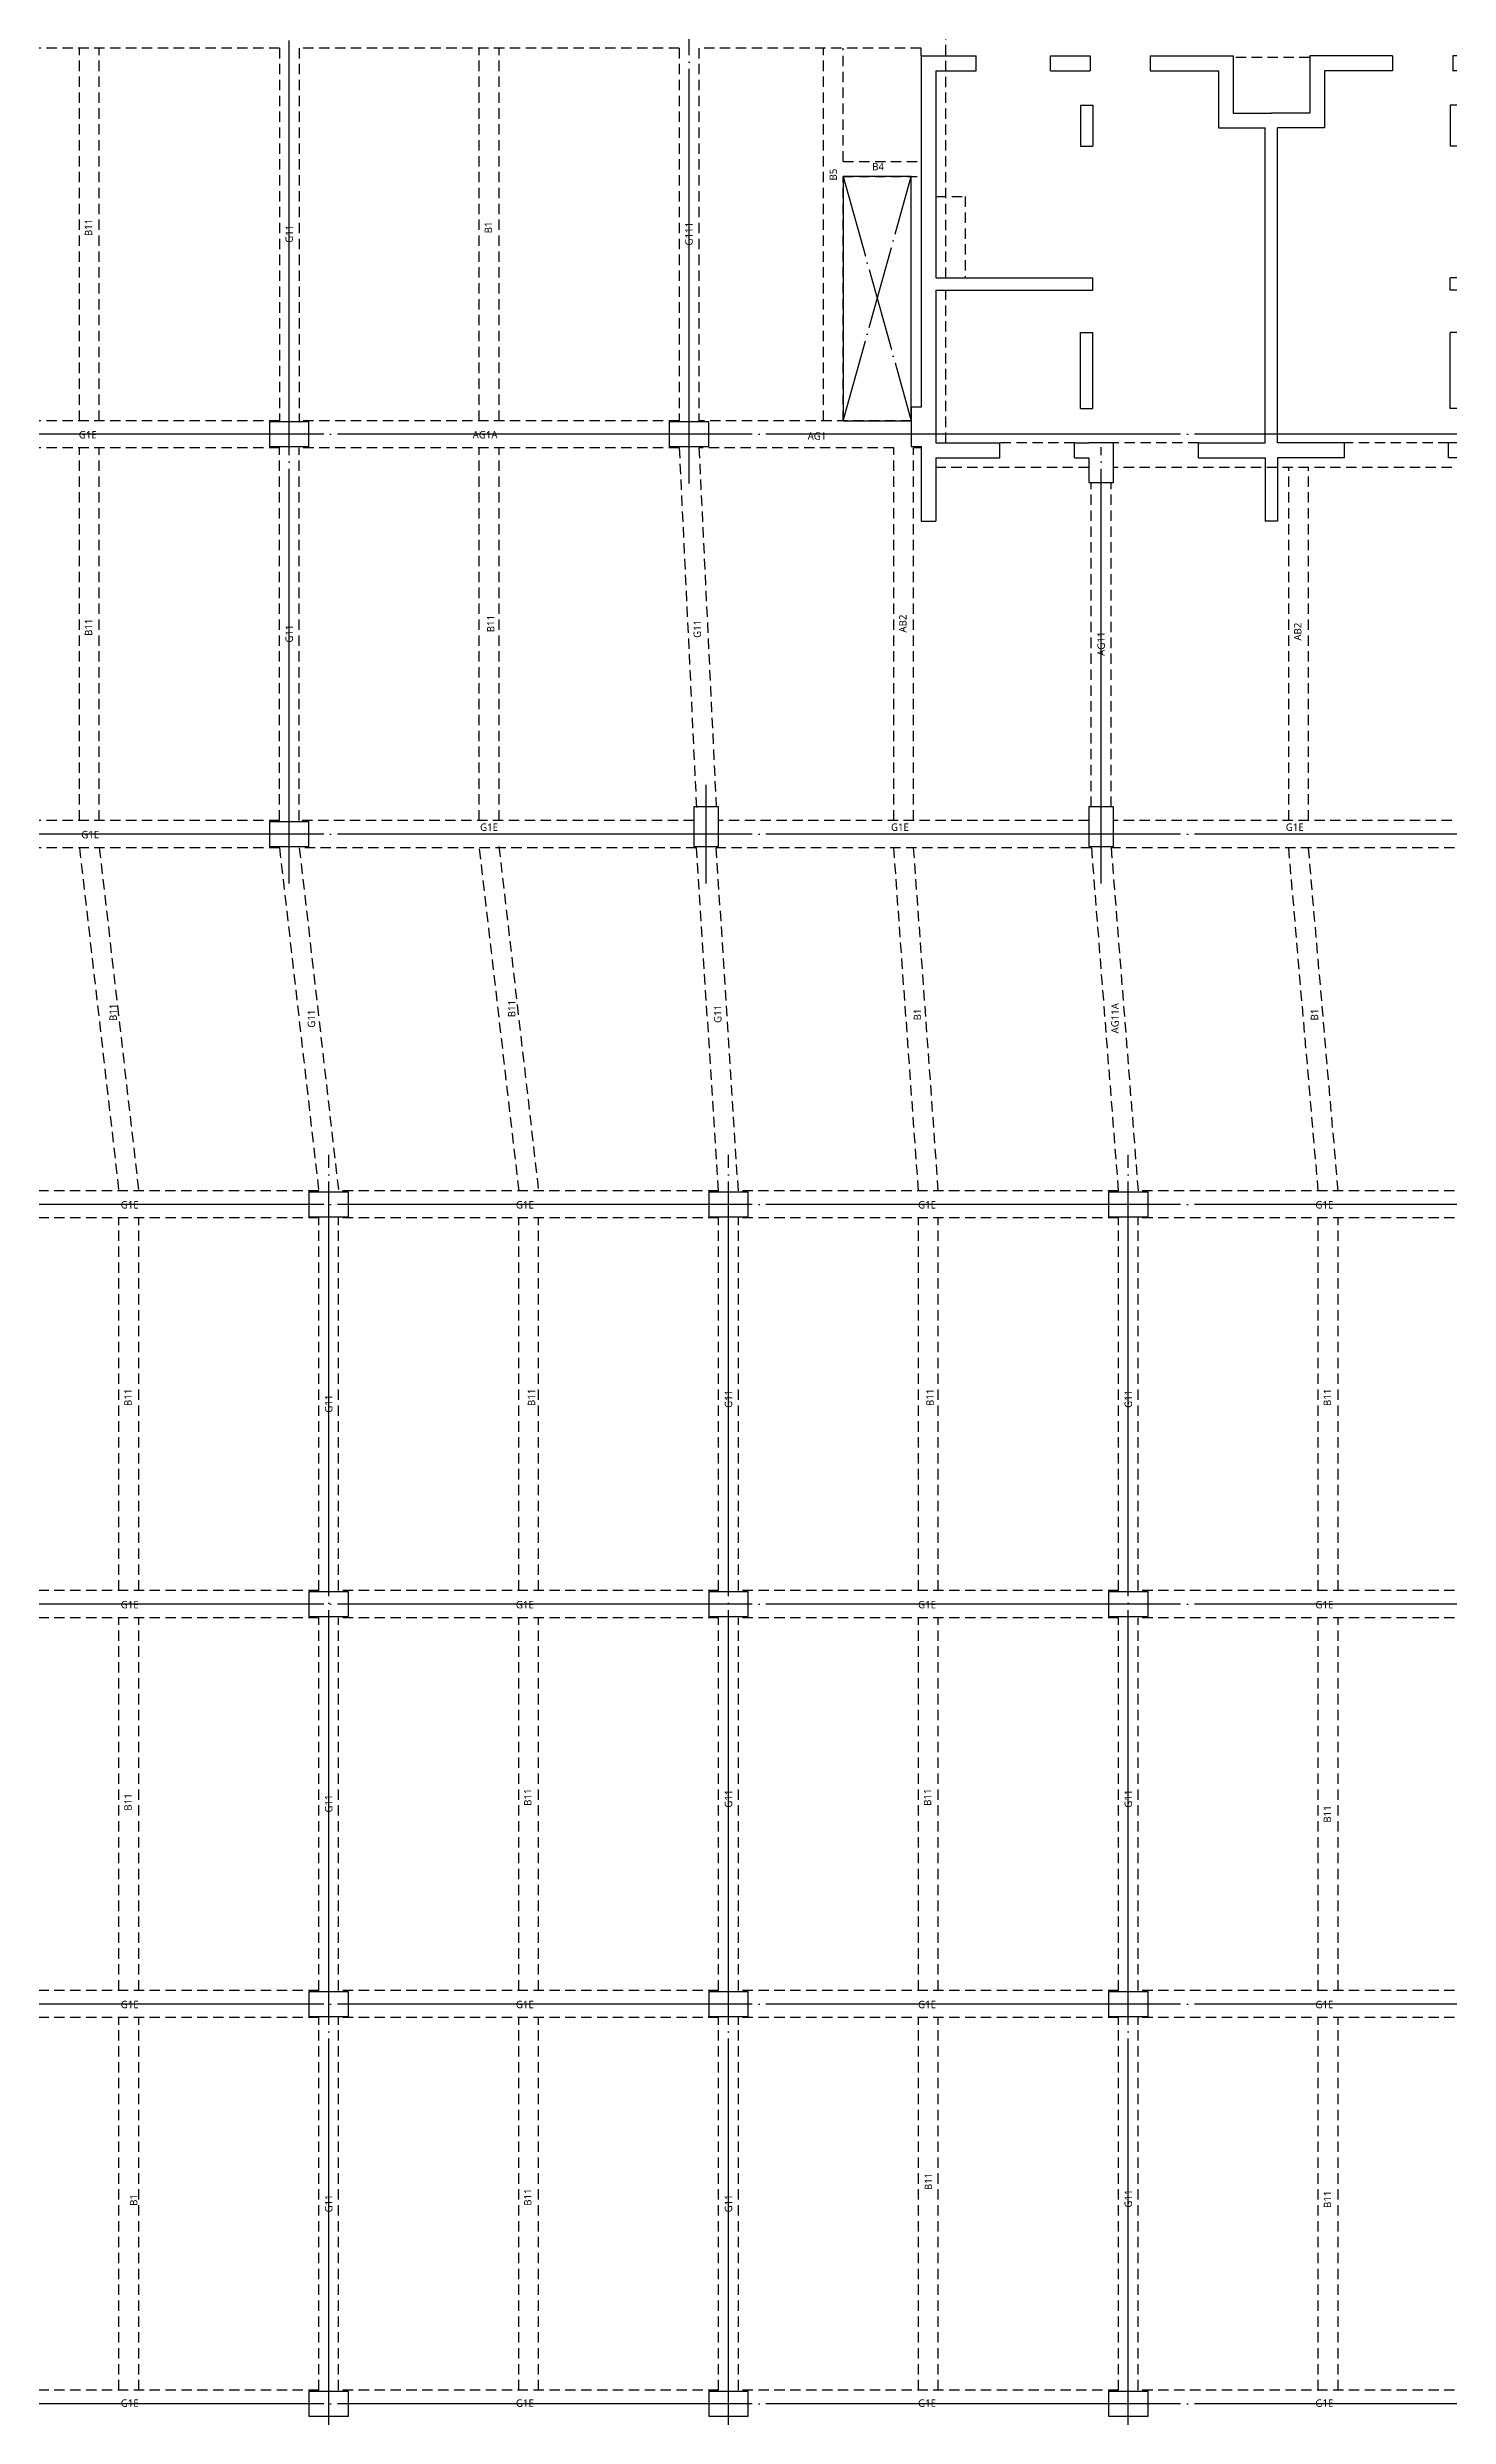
# Model space of a CAD drawing. Header units: millimetres. Extents: x 327808 to 2562540, y -728300 to 402793.
# Drawn here: x 1927949 to 1956340, y -633808 to -585813 of the extents above; entities that cross this region are included whole.
import ezdxf
from ezdxf.enums import TextEntityAlignment as Align
from ezdxf.xclip import XClip

# ---------------------------------------------------------------- set-up
doc = ezdxf.new("R2010")
doc.units = ezdxf.units.MM
doc.header["$LTSCALE"] = 140
doc.header["$XCLIPFRAME"] = 0
for name, pattern in [('XS-지하주차장$0$CEN', [62, 60, -1, 0, -1]), ('XS-지하주차장$0$DDOT', [14, 12, -1, 0, -1]), ('XS-지하주차장$0$HID', [2.3, 1.5, -0.8])]:
    doc.linetypes.add(name, pattern=pattern)
for name, color, linetype in [('XS-지하주차장$0$AWG', 5, 'XS-지하주차장$0$HID'), ('XS-지하주차장$0$B', 9, 'XS-지하주차장$0$HID'), ('XS-지하주차장$0$CEN-P', 14, 'XS-지하주차장$0$CEN'), ('XS-지하주차장$0$COL', 2, 'Continuous'), ('XS-지하주차장$0$DA', 7, 'XS-지하주차장$0$HID'), ('XS-지하주차장$0$DASH', 8, 'Continuous'), ('XS-지하주차장$0$EL7', 7, 'Continuous'), ('XS-지하주차장$0$FP-CORE', 8, 'Continuous'), ('XS-지하주차장$0$G', 4, 'XS-지하주차장$0$HID'), ('XS-지하주차장$0$OPEN', 9, 'XS-지하주차장$0$DDOT'), ('XS-지하주차장$0$STEEL', 9, 'Continuous'), ('XS-지하주차장$0$W1', 2, 'Continuous'), ('XS-지하주차장$0$W1-H', 11, 'XS-지하주차장$0$HID'), ('XS-지하주차장$0$W2', 9, 'Continuous')]:
    doc.layers.add(name, color=color, linetype=linetype)
for name, color, linetype, plot in [('XS-지하주차장$0$B-TEXT', 7, 'Continuous', False), ('XS-지하주차장$0$DEFPOINT', 144, 'Continuous', False), ('XS-지하주차장$0$G-TEXT', 3, 'Continuous', False), ('XS-지하주차장$0$PD', 145, 'XS-지하주차장$0$HID', False)]:
    doc.layers.add(name, color=color, linetype=linetype, plot=plot)
doc.styles.add('XS-지하주차장$0$맑은 고딕', font='malgun.ttf')
doc.styles.add('XS-지하주차장$0$맑은고딕', font='malgun.ttf')

# ---------------------------------------------------------------- blocks, each defined once
blk = doc.blocks.new('XS-지하주차장$0$B1-6')
at = {"layer": 'XS-지하주차장$0$DASH'}
h = blk.add_hatch(dxfattribs=at)
h.set_pattern_fill('DASH', color=256, scale=350, angle=180, style=0)
h.set_pattern_definition([(2e-15, (-357891.64, 9798.91), (43.75, 43.75), [43.75, -43.75])])
h.paths.add_polyline_path([(22265, 13075), (24835, 13075), (24835, 11910), (22265, 11910)])
h = blk.add_hatch(dxfattribs=at)
h.set_pattern_fill('DASH', color=256, scale=350, angle=180, style=0)
h.set_pattern_definition([(2e-15, (-357891.64, 8753.91), (43.75, 43.75), [43.75, -43.75])])
h.paths.add_polyline_path([(22440, 11720), (24040, 11720), (24040, 10755), (22440, 10755)])
at = {"layer": 'XS-지하주차장$0$DEFPOINT', "color": 1}
for p, q in [((18435, 11000), (18435, 11050)), ((18460, 11025), (18410, 11025))]:
    blk.add_line(p, q, dxfattribs=at)
at = {"layer": 'XS-지하주차장$0$EL7'}
for p, q in [((19735, 17620), (19735, 16050)), ((22535, 16485), (22535, 17675)), ((22535, 14075), (22535, 15165))]:
    blk.add_line(p, q, dxfattribs=at)
at = {"layer": 'XS-지하주차장$0$FP-CORE'}
for p, q in [((18368, 13980), (17135, 13980)), ((18368, 13980), (17135, 12420)), ((18368, 14150), (19735, 14150)), ((18368, 12330), (18368, 14150)), ((18503, 12330), (18503, 14150)), ((19735, 14150), (18503, 12330)), ((18365, 12420), (17135, 12420)), ((18368, 12330), (19735, 12330))]:
    blk.add_line(p, q, dxfattribs=at)
at = {"layer": 'XS-지하주차장$0$OPEN'}
for p, q in [((19735, 15875), (17135, 18275)), ((19735, 18275), (17135, 15875)), ((22535, 13375), (24835, 18275)), ((22535, 18275), (24835, 13375)), ((24130, 11720), (24835, 10830)), ((24835, 11720), (24130, 10830))]:
    blk.add_line(p, q, dxfattribs=at)
at = {"layer": 'XS-지하주차장$0$PD'}
for p, q in [((29485, 27380), (29485, 26785)), ((29485, 26785), (31130, 26785)), ((26665, 19805), (26665, 21355)), ((29485, 14375), (31130, 14375)), ((29485, 13965), (29485, 14375)), ((29485, 13715), (29485, 13280)), ((29485, 13280), (31130, 13280)), ((770, 10275), (770, 8925)), ((7125, 8895), (5675, 8895)), ((19205, 8895), (17755, 8895)), ((26665, 7875), (26665, 6325)), ((300, 6275), (1495, 6275)), ((1495, 6275), (1495, 5765)), ((12315, 6275), (11305, 6275)), ((11305, 6275), (11305, 5765)), ((12565, 6275), (13575, 6275)), ((13575, 6275), (13575, 5765)), ((24535, 6275), (23385, 6275)), ((23385, 6275), (23385, 5765)), ((300, 5765), (1495, 5765)), ((12315, 5765), (11305, 5765)), ((12565, 5765), (13575, 5765)), ((24535, 5765), (23385, 5765)), ((29485, 895), (31130, 895)), ((29485, 300), (29485, 895))]:
    blk.add_line(p, q, dxfattribs=at)
at = {"layer": 'XS-지하주차장$0$STEEL'}
for p, q in [((22235, 11910), (22235, 13075)), ((22265, 11910), (22265, 13075)), ((22265, 11910), (22235, 11910)), ((22440, 10725), (22440, 10755)), ((22440, 10755), (24040, 10755)), ((24040, 10725), (22440, 10725)), ((24040, 10755), (24040, 10725))]:
    blk.add_line(p, q, dxfattribs=at)
at = {"layer": 'XS-지하주차장$0$W1'}
for p, q in [((25145, 27380), (25145, 27680)), ((25145, 27680), (25800, 27680)), ((26635, 27380), (25145, 27380)), ((26600, 27680), (33900, 27680)), ((26635, 27380), (26635, 26565)), ((26935, 27380), (26935, 26565)), ((26935, 27380), (31130, 27380)), ((31130, 27380), (31130, 24200)), ((31380, 27380), (31380, 24200)), ((31380, 27380), (34475, 27380)), ((34475, 27380), (34475, 26080)), ((34700, 27680), (36060, 27680)), ((34775, 27380), (34775, 26080)), ((34775, 27380), (36060, 27380)), ((36060, 27680), (36060, 27380)), ((26935, 26565), (26635, 26565)), ((34775, 26080), (34475, 26080)), ((26935, 25055), (26635, 25055)), ((26635, 25055), (26635, 24255)), ((26935, 25055), (26935, 24255)), ((34475, 24570), (34475, 24170)), ((34775, 24570), (34475, 24570)), ((34775, 24570), (34775, 24170)), ((26635, 24255), (26935, 24255)), ((27635, 24450), (28465, 24450)), ((27635, 24450), (27635, 24200)), ((27635, 24200), (28465, 24200)), ((28465, 24450), (28465, 24200)), ((31380, 24200), (31130, 24200)), ((33775, 24450), (32240, 24450)), ((32240, 24450), (32240, 24200)), ((33775, 24200), (32240, 24200)), ((33775, 24450), (33775, 24200)), ((34775, 24170), (34475, 24170)), ((26635, 23035), (26935, 23035)), ((26635, 23035), (26635, 21355)), ((26935, 23035), (26935, 21655)), ((26935, 21655), (28095, 21655)), ((28095, 21655), (28095, 20705)), ((34475, 22060), (34475, 20705)), ((34775, 22060), (34475, 22060)), ((34775, 22060), (34775, 20705)), ((26635, 21355), (27795, 21355)), ((27795, 21355), (27795, 20580)), ((34475, 20705), (28095, 20705)), ((34775, 20705), (36060, 20705)), ((36060, 20705), (36060, 20455)), ((27795, 19805), (27795, 20580)), ((34475, 20455), (28095, 20455)), ((28095, 19505), (28095, 20455)), ((34475, 19100), (34475, 20455)), ((34775, 19900), (34775, 20455)), ((34775, 20455), (36060, 20455)), ((26635, 19805), (27795, 19805)), ((26935, 18125), (26935, 19505)), ((26935, 19505), (28095, 19505)), ((34775, 19100), (34775, 19400)), ((26635, 18125), (26635, 19005)), ((34775, 19100), (34475, 19100)), ((16835, 12050), (16835, 18575)), ((16835, 18575), (25285, 18575)), ((17135, 15875), (17135, 18275)), ((17135, 18275), (19735, 18275)), ((19735, 17620), (19735, 18275)), ((20035, 18275), (22235, 18275)), ((20035, 17620), (20035, 18275)), ((22235, 17675), (22235, 18275)), ((22535, 18275), (24835, 18275)), ((22535, 17675), (22535, 18275)), ((24835, 13375), (24835, 18275)), ((25135, 10725), (25135, 18275)), ((25135, 18275), (25285, 18275)), ((25285, 18275), (25285, 18575)), ((26635, 18125), (26935, 18125)), ((19735, 17620), (20035, 17620)), ((22235, 17675), (22535, 17675)), ((26635, 16905), (26935, 16905)), ((26635, 16105), (26635, 16905)), ((26935, 16105), (26935, 16905)), ((27635, 16960), (28465, 16960)), ((27635, 16710), (27635, 16960)), ((28465, 16710), (28465, 16960)), ((31130, 13840), (31130, 16960)), ((31380, 16960), (31130, 16960)), ((31380, 13965), (31380, 16960)), ((33775, 16960), (32240, 16960)), ((32240, 16710), (32240, 16960)), ((33775, 16710), (33775, 16960)), ((34475, 16590), (34475, 16990)), ((34775, 16990), (34475, 16990)), ((34775, 16590), (34775, 16990)), ((22235, 15165), (22235, 16485)), ((22235, 16485), (22535, 16485)), ((22535, 15165), (22535, 16485)), ((27635, 16710), (28465, 16710)), ((33775, 16710), (32240, 16710)), ((34775, 16590), (34475, 16590)), ((17135, 15875), (19735, 15875)), ((19735, 15875), (19735, 16050)), ((20035, 16050), (19735, 16050)), ((20035, 15575), (20035, 16050)), ((26935, 16105), (26635, 16105)), ((17135, 11025), (17135, 15575)), ((17135, 15575), (20035, 15575)), ((22235, 15165), (22535, 15165)), ((34775, 15080), (34475, 15080)), ((34475, 13965), (34475, 15080)), ((34775, 13965), (34775, 15080)), ((19735, 11025), (19735, 14465)), ((19735, 14465), (20035, 14465)), ((20035, 10725), (20035, 14465)), ((26935, 14595), (26635, 14595)), ((26635, 13840), (26635, 14595)), ((26935, 13965), (26935, 14595)), ((22235, 13075), (22235, 14075)), ((22235, 14075), (22535, 14075)), ((22535, 13375), (22535, 14075)), ((30130, 13965), (26935, 13965)), ((30130, 13715), (30130, 13965)), ((34475, 13965), (31380, 13965)), ((34775, 13965), (36060, 13965)), ((36060, 13965), (36060, 13715)), ((7250, 13475), (0, 13475)), ((0, 13475), (0, 8925)), ((7250, 13475), (7250, 10275)), ((26635, 13840), (26635, 13085)), ((30130, 13715), (26935, 13715)), ((26935, 13715), (26935, 13085)), ((31130, 13840), (31130, 10720)), ((34475, 13715), (31380, 13715)), ((31380, 13715), (31380, 10720)), ((34475, 13715), (34475, 12600)), ((34775, 13715), (34775, 12600)), ((34775, 13715), (36060, 13715)), ((300, 13175), (300, 10575)), ((4850, 13175), (300, 13175)), ((4850, 13175), (4850, 11685)), ((6950, 13175), (5150, 13175)), ((5150, 11685), (5150, 13175)), ((6950, 13175), (6950, 10275)), ((22235, 13075), (24835, 13075)), ((22535, 13375), (24835, 13375)), ((24835, 10725), (24835, 13075)), ((26935, 13085), (26635, 13085)), ((34775, 12600), (34475, 12600)), ((4850, 11685), (5150, 11685)), ((26935, 11575), (26635, 11575)), ((26635, 11575), (26635, 10775)), ((26935, 11575), (26935, 10775)), ((16835, 10275), (16835, 11250)), ((34475, 11090), (34475, 10690)), ((34775, 11090), (34475, 11090)), ((34775, 11090), (34775, 10690)), ((5840, 10575), (300, 10575)), ((5840, 10575), (5840, 10275)), ((17135, 11025), (19735, 11025)), ((17135, 10275), (17135, 10725)), ((17135, 10725), (20035, 10725)), ((24835, 10725), (25135, 10725)), ((26635, 10775), (26935, 10775)), ((27635, 10970), (28465, 10970)), ((27635, 10970), (27635, 10720)), ((27635, 10720), (28465, 10720)), ((28465, 10970), (28465, 10720)), ((31380, 10720), (31130, 10720)), ((33775, 10970), (32240, 10970)), ((32240, 10970), (32240, 10720)), ((33775, 10720), (32240, 10720)), ((33775, 10970), (33775, 10720)), ((34775, 10690), (34475, 10690)), ((5840, 10275), (300, 10275)), ((300, 10275), (300, 8925)), ((7250, 10275), (6950, 10275)), ((16835, 10275), (17135, 10275)), ((26635, 9555), (26935, 9555)), ((26635, 9555), (26635, 7875)), ((26935, 9555), (26935, 8175)), ((0, 8925), (0, 0)), ((300, 8925), (1115, 8925)), ((1115, 8625), (1115, 8925)), ((2325, 8625), (2325, 8925)), ((2325, 8925), (3125, 8925)), ((3125, 8925), (3125, 8625)), ((4345, 8925), (4345, 8625)), ((4345, 8925), (5675, 8925)), ((5675, 8925), (5675, 7505)), ((8455, 8925), (7125, 8925)), ((7125, 8925), (7125, 7505)), ((8455, 8925), (8455, 8625)), ((9675, 8925), (9675, 8625)), ((10475, 8925), (9675, 8925)), ((10475, 8625), (10475, 8925)), ((11685, 8625), (11685, 8925)), ((12440, 8925), (11685, 8925)), ((12440, 8925), (13195, 8925)), ((13195, 8625), (13195, 8925)), ((14405, 8625), (14405, 8925)), ((14405, 8925), (15205, 8925)), ((15205, 8925), (15205, 8625)), ((16425, 8925), (16425, 8625)), ((16425, 8925), (17755, 8925)), ((17755, 8925), (17755, 7505)), ((20500, 8925), (19205, 8925)), ((19205, 8925), (19205, 7505)), ((20500, 8925), (20500, 8625)), ((21950, 8925), (20950, 8925)), ((20950, 8925), (20950, 7925)), ((21950, 8925), (21950, 7925)), ((24835, 8925), (23835, 8925)), ((23835, 8925), (23835, 7925)), ((24835, 8925), (24835, 0)), ((300, 8625), (1115, 8625)), ((300, 8625), (300, 4705)), ((2325, 8625), (3125, 8625)), ((4345, 8625), (5375, 8625)), ((5375, 8625), (5375, 7205)), ((8455, 8625), (7425, 8625)), ((7425, 8625), (7425, 7205)), ((10475, 8625), (9675, 8625)), ((12315, 8625), (11685, 8625)), ((12315, 4705), (12315, 8625)), ((12565, 4705), (12565, 8625)), ((12565, 8625), (13195, 8625)), ((14405, 8625), (15205, 8625)), ((16425, 8625), (17455, 8625)), ((17455, 8625), (17455, 7205)), ((20500, 8625), (19505, 8625)), ((19505, 8625), (19505, 7205)), ((26935, 8175), (28095, 8175)), ((28095, 8175), (28095, 7225)), ((34475, 8580), (34475, 7225)), ((34775, 8580), (34475, 8580)), ((34775, 8580), (34775, 7225)), ((2930, 7925), (2930, 7295)), ((2930, 7925), (3180, 7925)), ((3180, 7925), (3180, 7295)), ((9620, 7925), (9620, 7295)), ((9870, 7925), (9620, 7925)), ((9870, 7925), (9870, 7295)), ((15010, 7925), (15010, 7295)), ((15010, 7925), (15260, 7925)), ((15260, 7925), (15260, 7295)), ((21950, 7925), (20950, 7925)), ((24535, 7925), (23835, 7925)), ((24535, 7925), (24535, 4705)), ((26635, 7875), (27795, 7875)), ((27795, 7875), (27795, 7100)), ((2930, 7295), (3180, 7295)), ((5375, 7205), (6275, 7205)), ((5675, 7505), (6400, 7505)), ((6275, 4705), (6275, 7205)), ((7125, 7505), (6400, 7505)), ((6525, 4705), (6525, 7205)), ((7425, 7205), (6525, 7205)), ((9870, 7295), (9620, 7295)), ((15010, 7295), (15260, 7295)), ((17455, 7205), (18355, 7205)), ((17755, 7505), (18480, 7505)), ((18355, 4705), (18355, 7205)), ((19205, 7505), (18480, 7505)), ((19505, 7205), (18605, 7205)), ((18605, 4705), (18605, 7205)), ((34475, 7225), (28095, 7225)), ((34775, 7225), (36060, 7225)), ((36060, 7225), (36060, 6975)), ((27795, 6325), (27795, 7100)), ((34475, 6975), (28095, 6975)), ((28095, 6025), (28095, 6975)), ((34475, 5620), (34475, 6975)), ((34775, 5620), (34775, 6975)), ((34775, 6975), (36060, 6975)), ((26635, 4645), (26635, 6325)), ((26635, 6325), (27795, 6325)), ((26935, 4645), (26935, 6025)), ((26935, 6025), (28095, 6025)), ((34775, 5620), (34475, 5620)), ((300, 4705), (1000, 4705)), ((1000, 4705), (1000, 3705)), ((2980, 4705), (3980, 4705)), ((2980, 4705), (2980, 3705)), ((3980, 4705), (3980, 3705)), ((5900, 4705), (6275, 4705)), ((5900, 4705), (5900, 3705)), ((6525, 4705), (6900, 4705)), ((6900, 4705), (6900, 3705)), ((9820, 4705), (8820, 4705)), ((8820, 4705), (8820, 3705)), ((9820, 4705), (9820, 3705)), ((12315, 4705), (11940, 4705)), ((11940, 4705), (11940, 3705)), ((12940, 4705), (12565, 4705)), ((12940, 4705), (12940, 3705)), ((15060, 4705), (16060, 4705)), ((15060, 4705), (15060, 3705)), ((16060, 4705), (16060, 3705)), ((17980, 4705), (18355, 4705)), ((17980, 4705), (17980, 3705)), ((18605, 4705), (18980, 4705)), ((18980, 4705), (18980, 3705)), ((20950, 4705), (21950, 4705)), ((20950, 4705), (20950, 3705)), ((21950, 4705), (21950, 3705)), ((23835, 4705), (24535, 4705)), ((23835, 4705), (23835, 3705)), ((26635, 4645), (26935, 4645)), ((300, 3705), (300, 2285)), ((300, 3705), (1000, 3705)), ((2980, 3705), (3980, 3705)), ((5900, 3705), (6900, 3705)), ((9820, 3705), (8820, 3705)), ((12940, 3705), (11940, 3705)), ((15060, 3705), (16060, 3705)), ((17980, 3705), (18980, 3705)), ((21950, 3705), (20950, 3705)), ((24535, 3705), (23835, 3705)), ((24535, 3705), (24535, 2285)), ((26635, 3425), (26935, 3425)), ((26635, 2625), (26635, 3425)), ((26935, 2625), (26935, 3425)), ((27635, 3480), (28465, 3480)), ((27635, 3230), (27635, 3480)), ((28465, 3230), (28465, 3480)), ((31130, 300), (31130, 3480)), ((31380, 3480), (31130, 3480)), ((31380, 300), (31380, 3480)), ((33775, 3480), (32240, 3480)), ((32240, 3230), (32240, 3480)), ((33775, 3230), (33775, 3480)), ((34475, 3110), (34475, 3400)), ((34775, 3110), (34775, 3400)), ((27635, 3230), (28465, 3230)), ((33775, 3230), (32240, 3230)), ((34775, 3110), (34475, 3110)), ((26935, 2625), (26635, 2625)), ((300, 2285), (1000, 2285)), ((1000, 2285), (1000, 1285)), ((2980, 2285), (3980, 2285)), ((2980, 2285), (2980, 1285)), ((3980, 2285), (3980, 1285)), ((5900, 2285), (6900, 2285)), ((5900, 2285), (5900, 1285)), ((6900, 2285), (6900, 1285)), ((9820, 2285), (8820, 2285)), ((8820, 2285), (8820, 1285)), ((9820, 2285), (9820, 1285)), ((12940, 2285), (11940, 2285)), ((11940, 2285), (11940, 1285)), ((12940, 2285), (12940, 1285)), ((15060, 2285), (16060, 2285)), ((15060, 2285), (15060, 1285)), ((16060, 2285), (16060, 1285)), ((17980, 2285), (18980, 2285)), ((17980, 2285), (17980, 1285)), ((18980, 2285), (18980, 1285)), ((21950, 2285), (20950, 2285)), ((20950, 2285), (20950, 1285)), ((21950, 2285), (21950, 1285)), ((23835, 2285), (23835, 1285)), ((24535, 2285), (23835, 2285)), ((34775, 1600), (34475, 1600)), ((34475, 300), (34475, 1600)), ((34775, 300), (34775, 1600)), ((300, 1285), (300, 0)), ((300, 1285), (1000, 1285)), ((2980, 1285), (3980, 1285)), ((5900, 1285), (6275, 1285)), ((6275, 1285), (6275, 0)), ((6525, 1285), (6525, 0)), ((6525, 1285), (6900, 1285)), ((9820, 1285), (8820, 1285)), ((12315, 1285), (11940, 1285)), ((12315, 1285), (12315, 0)), ((12565, 1285), (12565, 0)), ((12940, 1285), (12565, 1285)), ((15060, 1285), (16060, 1285)), ((17980, 1285), (18355, 1285)), ((18355, 1285), (18355, 0)), ((18605, 1285), (18605, 0)), ((18605, 1285), (18980, 1285)), ((21950, 1285), (20950, 1285)), ((24535, 1285), (23835, 1285)), ((24535, 0), (24535, 1285)), ((26935, 1115), (26635, 1115)), ((26635, 0), (26635, 1115)), ((26935, 300), (26935, 1115)), ((0, 0), (300, 0)), ((26935, 300), (31130, 300)), ((31380, 300), (34475, 300)), ((34775, 300), (36060, 300)), ((36060, 0), (36060, 300)), ((6275, 0), (6525, 0)), ((12565, 0), (12315, 0)), ((18355, 0), (18605, 0)), ((24835, 0), (24535, 0)), ((26635, 0), (33750, 0)), ((34550, 0), (36060, 0))]:
    blk.add_line(p, q, dxfattribs=at)
at = {"layer": 'XS-지하주차장$0$W2'}
for p, q in [((6950, 12070), (5150, 12070)), ((6950, 11980), (5150, 11980)), ((22250, 11910), (24835, 11910)), ((22250, 10740), (22250, 11910)), ((22440, 11720), (24040, 11720)), ((22440, 10740), (22440, 11720)), ((24040, 10740), (24040, 11720)), ((24130, 11720), (24835, 11720)), ((24130, 10830), (24130, 11720)), ((22440, 10740), (22250, 10740)), ((24835, 10740), (24040, 10740)), ((24835, 10830), (24130, 10830))]:
    blk.add_line(p, q, dxfattribs=at)
at = {"layer": 'XS-지하주차장$0$DEFPOINT', "color": 2, "style": 'XS-지하주차장$0$맑은고딕', "width": 0.8}
for p in [(21450, 8025), (24235, 8025), (650, 3805), (3480, 3805), (6400, 3805), (9320, 3805), (12440, 3805), (15560, 3805), (18480, 3805), (21450, 3805), (24185, 3805), (650, 1385), (3480, 1385), (6400, 1385), (9320, 1385), (12440, 1385), (15508, 1385), (18480, 1385), (21450, 1385), (24185, 1385)]:
    blk.add_text('1000X1000', height=50, dxfattribs=at).set_placement(p, align=Align.MIDDLE_CENTER)
blk = doc.blocks.new('XS-지하주차장$0$B2-W')
at = {"layer": 'XS-지하주차장$0$W1-H'}
for p, q in [((105100, 73125), (106215, 73125)), ((105100, 73125), (105100, 66010)), ((106215, 72825), (106215, 73125)), ((107725, 72825), (107725, 73125)), ((107725, 73125), (108525, 73125)), ((108525, 73125), (108525, 72825)), ((109745, 73125), (109745, 72825)), ((109745, 73125), (111425, 73125)), ((111425, 73125), (111425, 71965)), ((114655, 73125), (112975, 73125)), ((112975, 73125), (112975, 71965)), ((114655, 73125), (114655, 72825)), ((105400, 72825), (106215, 72825)), ((105400, 72825), (105400, 68630)), ((107725, 72825), (108525, 72825)), ((109745, 72825), (111125, 72825)), ((111125, 72825), (111125, 71665)), ((114655, 72825), (113275, 72825)), ((113275, 72825), (113275, 71665)), ((108330, 72125), (108330, 71295)), ((108330, 72125), (108580, 72125)), ((108580, 72125), (108580, 71295)), ((111125, 71665), (112075, 71665)), ((111425, 71965), (112200, 71965)), ((112075, 65285), (112075, 71665)), ((112975, 71965), (112200, 71965)), ((112325, 65285), (112325, 71665)), ((113275, 71665), (112325, 71665)), ((108330, 71295), (108580, 71295)), ((105400, 68630), (108580, 68630)), ((105400, 68380), (108580, 68380)), ((105400, 68380), (105400, 65285)), ((108580, 68380), (108580, 68630)), ((108330, 65985), (108330, 67520)), ((108330, 67520), (108580, 67520)), ((108580, 65985), (108580, 67520)), ((105100, 66010), (104900, 66010)), ((104900, 66010), (104900, 65210)), ((108330, 65985), (108580, 65985)), ((91900, 65710), (91900, 65210)), ((92700, 65710), (91900, 65710)), ((92700, 65210), (92700, 65710)), ((100000, 65710), (100000, 65210)), ((100800, 65710), (100000, 65710)), ((100800, 65210), (100800, 65710)), ((105400, 65285), (106700, 65285)), ((106700, 64985), (106700, 65285)), ((108210, 65285), (108500, 65285)), ((108210, 64985), (108210, 65285)), ((109000, 65285), (108500, 65285)), ((109000, 64485), (109000, 65285)), ((110720, 65285), (112075, 65285)), ((110720, 64985), (110720, 65285)), ((113680, 65285), (112325, 65285)), ((113680, 64985), (113680, 65285)), ((91900, 65210), (92700, 65210)), ((100000, 65210), (100800, 65210)), ((104900, 65210), (105100, 65210)), ((105100, 65210), (105100, 63700)), ((105400, 64985), (106700, 64985)), ((105400, 64985), (105400, 63700)), ((108210, 64985), (108500, 64985)), ((108500, 64985), (108500, 64485)), ((110720, 64985), (112075, 64985)), ((112075, 64985), (112075, 63700)), ((113680, 64985), (112325, 64985)), ((112325, 64985), (112325, 63700)), ((108500, 64485), (109000, 64485)), ((105100, 63700), (105400, 63700)), ((112325, 63700), (112075, 63700)), ((91900, 57610), (91900, 57110)), ((92700, 57610), (91900, 57610)), ((92700, 57110), (92700, 57610)), ((101000, 57910), (100500, 57910)), ((100500, 57910), (100500, 57110)), ((101000, 57110), (101000, 57910)), ((109000, 57910), (108500, 57910)), ((108500, 57910), (108500, 57110)), ((109000, 57110), (109000, 57910)), ((91900, 57110), (92700, 57110)), ((100500, 57110), (101000, 57110)), ((108500, 57110), (109000, 57110)), ((92700, 50110), (92700, 49610)), ((93500, 50110), (92700, 50110)), ((93500, 49610), (93500, 50110)), ((100800, 50110), (100800, 49610)), ((101600, 50110), (100800, 50110)), ((101600, 49610), (101600, 50110)), ((108900, 50110), (108900, 49610)), ((109700, 50110), (108900, 50110)), ((109700, 49610), (109700, 50110)), ((92700, 49610), (93500, 49610)), ((100800, 49610), (101600, 49610)), ((108900, 49610), (109700, 49610)), ((92700, 42010), (92700, 41510)), ((93500, 42010), (92700, 42010)), ((93500, 41510), (93500, 42010)), ((100800, 42010), (100800, 41510)), ((101600, 42010), (100800, 42010)), ((101600, 41510), (101600, 42010)), ((108900, 42010), (108900, 41510)), ((109700, 42010), (108900, 42010)), ((109700, 41510), (109700, 42010)), ((92700, 41510), (93500, 41510)), ((100800, 41510), (101600, 41510)), ((108900, 41510), (109700, 41510)), ((92700, 33910), (92700, 33410)), ((93500, 33910), (92700, 33910)), ((93500, 33410), (93500, 33910)), ((100800, 33910), (100800, 33410)), ((101600, 33910), (100800, 33910)), ((101600, 33410), (101600, 33910)), ((108900, 33910), (108900, 33410)), ((109700, 33910), (108900, 33910)), ((109700, 33410), (109700, 33910)), ((92700, 33410), (93500, 33410)), ((100800, 33410), (101600, 33410)), ((108900, 33410), (109700, 33410)), ((92700, 25810), (92700, 25310)), ((93500, 25810), (92700, 25810)), ((93500, 25310), (93500, 25810)), ((100800, 25810), (100800, 25310)), ((101600, 25810), (100800, 25810)), ((101600, 25310), (101600, 25810)), ((108900, 25810), (108900, 25310)), ((109700, 25810), (108900, 25810)), ((109700, 25310), (109700, 25810)), ((92700, 25310), (93500, 25310)), ((100800, 25310), (101600, 25310)), ((108900, 25310), (109700, 25310))]:
    blk.add_line(p, q, dxfattribs=at)
blk = doc.blocks.new('XS-지하주차장')
at = {"layer": 'XS-지하주차장$0$AWG'}
for p, q in [((645110, 137820), (645110, 144115)), ((644610, 142315), (644610, 142475)), ((645110, 134475), (645110, 137570)), ((647720, 134475), (646210, 134475)), ((650230, 134475), (648510, 134475)), ((655300, 134475), (653190, 134475)), ((648010, 133975), (644910, 133975)), ((656010, 133975), (648510, 133975))]:
    blk.add_line(p, q, dxfattribs=at)
at = {"layer": 'XS-지하주차장$0$B'}
for p, q in [((627560, 134925), (627560, 142475)), ((627960, 134925), (627960, 142475)), ((635660, 134925), (635660, 142475)), ((636060, 134925), (636060, 142475)), ((642635, 134925), (642635, 142475)), ((643035, 140175), (643035, 142475)), ((643035, 140175), (644610, 140175)), ((643035, 134925), (643035, 139875)), ((643035, 139875), (644610, 139875)), ((627560, 126825), (627560, 134375)), ((627960, 126825), (627960, 134375)), ((635660, 126825), (635660, 134375)), ((636060, 126825), (636060, 134375)), ((644060, 126825), (644060, 134375)), ((644460, 126825), (644460, 134375)), ((652060, 126825), (652060, 133975)), ((652460, 126825), (652460, 133975)), ((627559, 126275), (628356, 119325)), ((627961, 126275), (628758, 119325)), ((635661, 126252), (636459, 119325)), ((636059, 126298), (636861, 119325)), ((644559, 119325), (644059, 126275)), ((644961, 119325), (644461, 126275)), ((652659, 119325), (652059, 126275)), ((653061, 119325), (652461, 126275)), ((628360, 111225), (628360, 118775)), ((628760, 111225), (628760, 118775)), ((636460, 111225), (636460, 118775)), ((636860, 111225), (636860, 118775)), ((644560, 111225), (644560, 118775)), ((644960, 111225), (644960, 118775)), ((652660, 111225), (652660, 118775)), ((653060, 111225), (653060, 118775)), ((628360, 103125), (628360, 110675)), ((628760, 103125), (628760, 110675)), ((636460, 103125), (636460, 110675)), ((636860, 103125), (636860, 110675)), ((644560, 103125), (644560, 110675)), ((644960, 103125), (644960, 110675)), ((652660, 103125), (652660, 110675)), ((653060, 103125), (653060, 110675)), ((628360, 95025), (628360, 102575)), ((628760, 95025), (628760, 102575)), ((636460, 95025), (636460, 102575)), ((636860, 95025), (636860, 102575)), ((644560, 95025), (644560, 102575)), ((644960, 95025), (644960, 102575)), ((652660, 95025), (652660, 102575)), ((653060, 95025), (653060, 102575))]:
    blk.add_line(p, q, dxfattribs=at)
at = {"layer": 'XS-지하주차장$0$CEN-P', "color": 181}
for p, q in [((631810, 125550), (631810, 176150)), ((639910, 133650), (639910, 176150)), ((632610, 93750), (632610, 120050)), ((640710, 93750), (640710, 120050)), ((648810, 93750), (648810, 120050))]:
    blk.add_line(p, q, dxfattribs=at)
at = {"layer": 'XS-지하주차장$0$CEN-P'}
for p, q in [((727990, 134650), (504010, 134650)), ((648260, 125550), (648260, 134390)), ((640260, 125550), (640260, 127550)), ((727990, 126550), (504010, 126550)), ((727990, 119050), (504010, 119050)), ((727990, 110950), (504010, 110950)), ((727990, 102850), (504010, 102850)), ((727990, 94750), (504010, 94750))]:
    blk.add_line(p, q, dxfattribs=at)
at = {"layer": 'XS-지하주차장$0$COL'}
for p, q in [((644610, 135200), (644410, 135200)), ((644410, 135200), (644410, 134400)), ((644410, 134400), (644610, 134400)), ((648510, 134475), (648010, 134475)), ((648510, 133675), (648510, 134475)), ((648010, 134175), (648010, 133675)), ((648010, 133675), (648510, 133675))]:
    blk.add_line(p, q, dxfattribs=at)
for points in [[(631410, 134900), (631410, 134400), (632210, 134400), (632210, 134900)], [(639510, 134900), (639510, 134400), (640310, 134400), (640310, 134900)], [(631410, 126800), (631410, 126300), (632210, 126300), (632210, 126800)], [(640510, 127100), (640010, 127100), (640010, 126300), (640510, 126300)], [(648510, 127100), (648010, 127100), (648010, 126300), (648510, 126300)], [(632210, 119300), (632210, 118800), (633010, 118800), (633010, 119300)], [(640310, 119300), (640310, 118800), (641110, 118800), (641110, 119300)], [(648410, 119300), (648410, 118800), (649210, 118800), (649210, 119300)], [(632210, 111200), (632210, 110700), (633010, 110700), (633010, 111200)], [(640310, 111200), (640310, 110700), (641110, 110700), (641110, 111200)], [(648410, 111200), (648410, 110700), (649210, 110700), (649210, 111200)], [(632210, 103100), (632210, 102600), (633010, 102600), (633010, 103100)], [(640310, 103100), (640310, 102600), (641110, 102600), (641110, 103100)], [(648410, 103100), (648410, 102600), (649210, 102600), (649210, 103100)], [(632210, 95000), (632210, 94500), (633010, 94500), (633010, 95000)], [(640310, 95000), (640310, 94500), (641110, 94500), (641110, 95000)], [(648410, 95000), (648410, 94500), (649210, 94500), (649210, 95000)]]:
    blk.add_lwpolyline(points, close=True, dxfattribs=at)
at = {"layer": 'XS-지하주차장$0$DA', "linetype": 'Continuous'}
blk.add_lwpolyline([(644410, 139875), (643035, 139875), (643035, 134925), (644410, 134925), (644410, 139875)], dxfattribs=at)
at = {"layer": 'XS-지하주차장$0$G'}
for p, q in [((631610, 142475), (623910, 142475)), ((631610, 142475), (631610, 134925)), ((632010, 142475), (632010, 134925)), ((639710, 142475), (632010, 142475)), ((639710, 142475), (639710, 134925)), ((644610, 142475), (640110, 142475)), ((640110, 142475), (640110, 134925)), ((631610, 134925), (623910, 134925)), ((639710, 134925), (632010, 134925)), ((644410, 134925), (640110, 134925)), ((631610, 134375), (623910, 134375)), ((631610, 126825), (631610, 134375)), ((632010, 126825), (632010, 134375)), ((639711, 134375), (632010, 134375)), ((639711, 134375), (640060, 127090)), ((644060, 134375), (640111, 134375)), ((640111, 134375), (640460, 127110)), ((644610, 134375), (644460, 134375)), ((648060, 127100), (648060, 133675)), ((648460, 127100), (648460, 133675)), ((631610, 126825), (623910, 126825)), ((640010, 126825), (632010, 126825)), ((648010, 126825), (640510, 126825)), ((656010, 126825), (648510, 126825)), ((631612, 126275), (623911, 126275)), ((631612, 126275), (632406, 119325)), ((640061, 126275), (632014, 126275)), ((632014, 126275), (632808, 119325)), ((640508, 119325), (640061, 126275)), ((648061, 126275), (640462, 126275)), ((640909, 119325), (640462, 126275)), ((648061, 126275), (648607, 119325)), ((656061, 126275), (648463, 126275)), ((648463, 126275), (649009, 119325)), ((632406, 119325), (624708, 119325)), ((640508, 119325), (632808, 119325)), ((648607, 119325), (640909, 119325)), ((656707, 119325), (649009, 119325)), ((632410, 118775), (624710, 118775)), ((632410, 111225), (632410, 118775)), ((632810, 111225), (632810, 118775)), ((640510, 118775), (632810, 118775)), ((640510, 111225), (640510, 118775)), ((640910, 111225), (640910, 118775)), ((648610, 118775), (640910, 118775)), ((648610, 111225), (648610, 118775)), ((649010, 111225), (649010, 118775)), ((656710, 118775), (649010, 118775)), ((632410, 111225), (624710, 111225)), ((640510, 111225), (632810, 111225)), ((648610, 111225), (640910, 111225)), ((656710, 111225), (649010, 111225)), ((632410, 110675), (624710, 110675)), ((632410, 103125), (632410, 110675)), ((632810, 103125), (632810, 110675)), ((640510, 110675), (632810, 110675)), ((640510, 103125), (640510, 110675)), ((640910, 103125), (640910, 110675)), ((648610, 110675), (640910, 110675)), ((648610, 103125), (648610, 110675)), ((649010, 103125), (649010, 110675)), ((656710, 110675), (649010, 110675)), ((632410, 103125), (624710, 103125)), ((640510, 103125), (632810, 103125)), ((648610, 103125), (640910, 103125)), ((656710, 103125), (649010, 103125)), ((632410, 102575), (624710, 102575)), ((632410, 95025), (632410, 102575)), ((640510, 102575), (632810, 102575)), ((632810, 95025), (632810, 102575)), ((640510, 95025), (640510, 102575)), ((648610, 102575), (640910, 102575)), ((640910, 95025), (640910, 102575)), ((648610, 95025), (648610, 102575)), ((656710, 102575), (649010, 102575)), ((649010, 95025), (649010, 102575)), ((632410, 95025), (624710, 95025)), ((640510, 95025), (632810, 95025)), ((648610, 95025), (640910, 95025)), ((656710, 95025), (649010, 95025))]:
    blk.add_line(p, q, dxfattribs=at)
at = {"layer": 'XS-지하주차장$0$OPEN'}
for points in [[(643035, 134925), (644410, 139875)], [(643035, 139875), (644410, 134925)]]:
    blk.add_lwpolyline(points, dxfattribs=at)
at = {"layer": 'XS-지하주차장$0$W1', "rotation": 270}
blk.add_blockref('XS-지하주차장$0$B1-6', (644610, 168950), dxfattribs=at)
at = {"layer": 'XS-지하주차장$0$W1-H'}
blk.add_blockref('XS-지하주차장$0$B2-W', (539510, 69190), dxfattribs=at)
at = {"layer": 'XS-지하주차장$0$B-TEXT', "color": 0, "style": 'XS-지하주차장$0$맑은 고딕'}
blk.add_text('B4', height=150, dxfattribs=at).set_placement((643740, 140072), align=Align.MIDDLE_CENTER)
for s, p in [('B5', (642831, 139911)), ('B11', (627743, 138840)), ('G11', (631809, 138711)), ('B1', (635843, 138840)), ('G111', (639909, 138711)), ('B11', (627743, 130740)), ('G11', (631809, 130611)), ('B11', (635893, 130815)), ('G11', (640077, 130709)), ('AB2', (644243, 130815)), ('AG11', (648259, 130406)), ('AB2', (652243, 130652)), ('B11', (628243, 122940)), ('G11', (632259, 122811)), ('B11', (636318, 123015)), ('G11', (640492, 122909)), ('B1', (644538, 122896)), ('AG11A', (648539, 122819)), ('B1', (652582, 122894)), ('B11', (628543, 115140)), ('B11', (636718, 115140)), ('G11', (640709, 115109)), ('B11', (644793, 115140)), ('G11', (648809, 115109)), ('B11', (652843, 115140)), ('G11', (632609, 115011)), ('B11', (628543, 106943)), ('G11', (632609, 106911)), ('B11', (636643, 107040)), ('G11', (640709, 107009)), ('B11', (644743, 107040)), ('G11', (648809, 107009)), ('B11', (652843, 106699)), ('B11', (644759, 99257)), ('B1', (628658, 98881)), ('G11', (632609, 98811)), ('B11', (636643, 98940)), ('G11', (640709, 98811)), ('G11', (648809, 98909)), ('B11', (652845, 98894))]:
    blk.add_text(s, height=150, rotation=90, dxfattribs=at).set_placement(p, align=Align.MIDDLE_CENTER)
at = {"layer": 'XS-지하주차장$0$G-TEXT', "color": 3, "linetype": 'XS-지하주차장$0$HID', "style": 'XS-지하주차장$0$맑은 고딕'}
for s, p in [('G1E', (627728, 134641)), ('AG1A', (635778, 134641)), ('AG1', (642503, 134615)), ('G1E', (635858, 126691)), ('G1E', (644183, 126691)), ('G1E', (652183, 126691)), ('G1E', (627778, 126541)), ('G1E', (628578, 119041)), ('G1E', (636583, 119041)), ('G1E', (644733, 119041)), ('G1E', (652783, 119041)), ('G1E', (628578, 110941)), ('G1E', (636583, 110941)), ('G1E', (644733, 110941)), ('G1E', (652783, 110941)), ('G1E', (628578, 102841)), ('G1E', (636583, 102841)), ('G1E', (644733, 102841)), ('G1E', (652783, 102841)), ('G1E', (628578, 94766)), ('G1E', (636583, 94766)), ('G1E', (644733, 94766)), ('G1E', (652783, 94766))]:
    blk.add_text(s, height=150, dxfattribs=at).set_placement(p, align=Align.MIDDLE_CENTER)

msp = doc.modelspace()

# ---------------------------------------------------------------- block references
ref = msp.add_blockref('XS-지하주차장', (1301040, -728300))
XClip(ref).set_block_clipping_path([(0, -0.0000000001), (1261500, 297000)])

doc.saveas('drawing.dxf')
